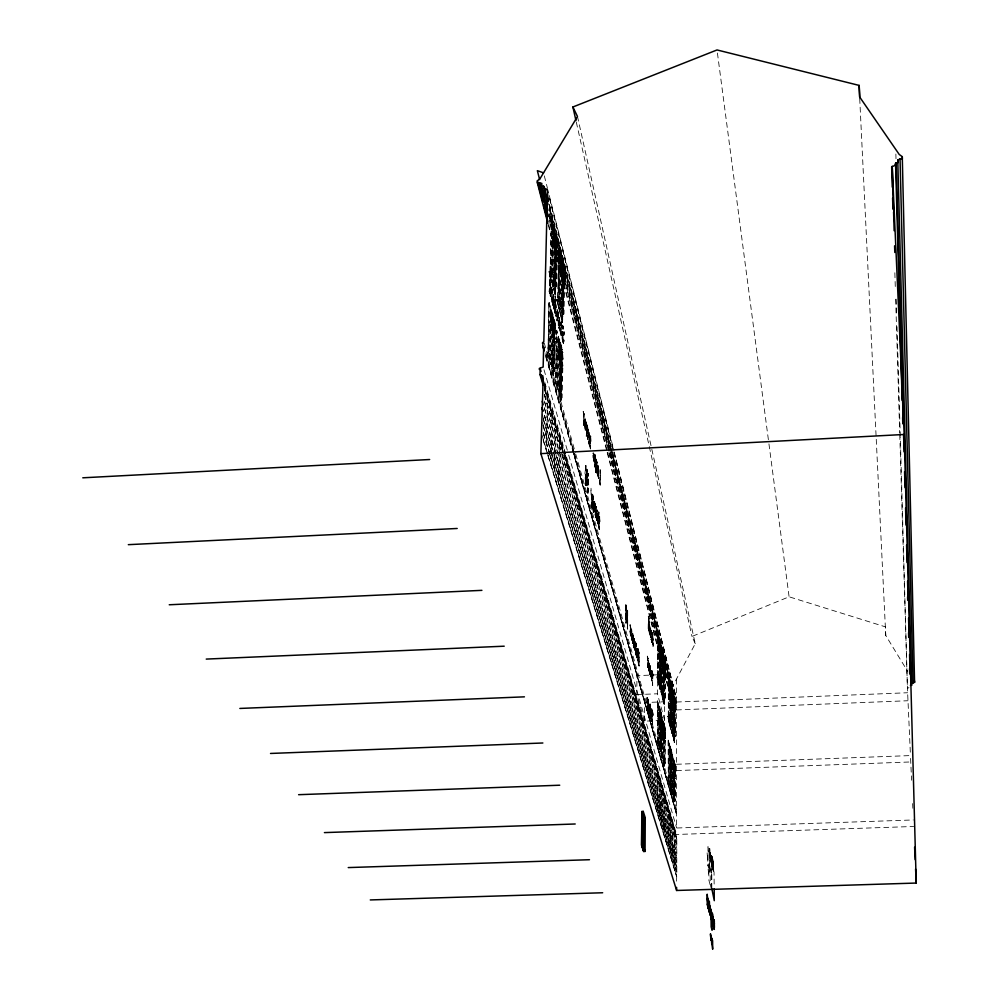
<?xml version="1.0" encoding="UTF-8"?>
<svg xmlns="http://www.w3.org/2000/svg" width="999" height="999" viewBox="0 0 999 999"><rect width="100%" height="100%" fill="white"/><g stroke="black" fill="none" stroke-linecap="round" stroke-linejoin="round"><path stroke-width="0.75" stroke-dasharray="5 3.75" d="M664.847 738.985L664.922 726.735L664.123 726.773M664.934 675.699L664.897 698.139L664.073 695.004M664.934 673.863L665.022 661.788L664.21 661.825M665.322 763.86L664.485 760.888L663.661 760.913L664.51 763.885L665.322 763.86L665.346 740.846L662.949 732.117L662.961 726.96M665.346 738.96L664.522 735.938L663.711 735.963L664.535 738.998L665.346 738.96L665.359 733.84L664.522 730.793L663.711 730.818M664.547 733.491L665.359 733.466L665.359 728.346L664.535 725.286L663.723 725.311L664.56 728.371L665.359 728.346M665.409 698.126L664.572 694.992L663.773 695.017L664.597 698.164L665.409 698.126L665.434 675.686L663.061 666.633L663.074 661.613L663.91 664.834M665.434 673.838L664.61 670.654L663.811 670.691L664.635 673.9L665.434 673.838L665.446 668.843L664.635 668.88M671.028 726.735L670.991 726.098L670.079 726.773L670.928 725.424L668.531 716.37L667.457 716.982L670.079 726.773L671.028 726.735L668.506 716.108M670.991 726.098L670.754 729.145L667.869 716.608L670.579 727.135M668.418 780.793L668.144 740.097L670.903 750.261M670.554 728.021L668.094 717.781M668.269 780.993L668.331 740.097M670.966 686.263L668.343 676.773L668.306 716.358L669.305 716.845L671.34 724.712L671.34 688.586L669.817 688.636M668.531 676.773L668.306 719.967L668.306 718.044L670.754 729.145M668.631 845.479L668.656 812.075M672.364 794.729L668.668 781.905L669.293 744.63L669.268 781.88L671.328 789.148L671.34 752.135L668.693 744.655M668.718 717.07L668.743 680.719L670.766 688.611M669.23 767.682L669.205 768.356M669.243 758.616L669.218 759.29M669.243 746.29L669.218 746.952M609.04 452.497L670.741 692.27L669.218 692.332L669.218 690.933L671.128 689.11L695.254 643.693L577.484 116.508M669.28 683.041L669.28 682.317M669.305 717.045L669.33 680.694M669.705 758.516L669.692 781.181L670.504 784.028M669.717 746.191L669.829 758.191L670.629 758.166M670.129 758.191L670.092 752.984M670.129 752.771L670.092 747.577M670.154 694.068L670.117 688.985M670.154 688.786L670.117 683.703M670.329 785.226L670.204 746.166L669.417 746.191L670.217 749.125L671.003 749.1L670.941 789.709M670.354 720.604L670.229 682.217L669.442 682.255M670.404 784.777L671.203 784.739L672.002 787.574L671.203 787.599L670.404 784.777L670.504 761.413M670.416 760.314L671.216 760.289L672.002 763.174L671.216 763.211L670.416 760.314L670.516 749.125M670.404 726.123L670.978 727.122M670.242 685.339L671.016 685.314L670.754 725.574L670.529 685.326M670.716 852.347L670.729 819.155M670.791 789.897L670.591 747.564L669.792 747.589M670.754 725.574L670.604 683.691L669.817 683.716M671.203 787.599L671.216 749.849L670.416 749.874L671.216 752.796L672.002 752.759L671.965 794.018L671.815 753.596L674.7 763.473L674.612 802.672L674.625 762.424L673.85 759.565L673.064 759.59L673.076 764.585L673.85 767.794L674.637 767.769L673.85 764.922L673.076 764.947L673.076 769.954L673.85 772.776L674.637 772.751L673.863 769.917L673.076 769.954M674.612 740.222L672.177 730.107L671.128 730.094L672.077 730.694M671.216 723.164L670.429 720.179L671.216 720.154L672.002 723.139L671.216 723.164L671.228 686.101L670.441 686.126M671.515 763.199L671.59 751.236L670.791 751.26M671.753 731.518L674.337 741.495L671.528 730.356L674.537 742.594L674.175 740.796M671.515 699.35L671.59 687.549M709.727 855.856L709.677 856.78L709.003 853.92M709.902 855.856L709.715 856.767M660.551 686.65L657.841 676.148L656.73 676.76L659.552 687.337L660.551 687.3L660.501 686.625L659.552 687.337L660.439 685.913L657.829 675.873M660.501 686.625L660.252 689.76L657.167 676.385L660.077 687.886M657.579 742.819L657.379 700.599L660.576 711.563L660.164 752.722L660.401 710.114L659.54 706.942L658.716 706.967L658.703 712.175L659.565 715.721L660.389 715.684L659.527 712.524L658.703 712.562L658.691 717.781L659.552 720.916L660.389 720.891L659.515 717.744L658.691 717.781M660.039 688.561L657.392 677.597M657.429 743.094L657.592 700.586M657.492 674.8L636.925 675.661L636.8 694.617L644.505 721.141L664.622 720.354L657.442 693.781L657.729 635.314L660.551 645.541L660.264 686.076L660.551 644.318L659.74 644.355M657.604 715.471L657.429 701.286L660.976 714.085M657.929 635.302L657.604 679.844M657.692 809.477L657.779 774.974M661.85 757.679L657.866 743.805L657.966 705.356L658.491 743.78L660.714 751.648L660.626 710.926L659.802 710.951L660.664 714.098L661.488 714.073L661.425 757.167L661.35 715.172L664.46 725.836L664.085 766.533L664.323 724.5L663.486 721.415L662.662 721.44L663.511 724.525L664.323 724.5M658.041 676.897L658.141 639.41L660.327 647.939M658.666 676.872L658.753 639.385L657.941 639.422M658.628 743.094L659.452 743.069L660.327 746.141L659.502 746.178L658.628 743.094L658.691 719.692L659.515 719.655M658.803 676.236L659.615 676.198L660.476 679.445L659.652 679.482L658.803 676.236L658.853 653.421L659.677 653.383M658.865 651.548L659.677 651.523L660.526 654.832L659.715 654.857L658.865 651.548L658.878 646.465L659.69 646.428M660.539 649.375L659.727 649.412L658.878 646.091L658.89 641.021L659.702 640.983L659.79 680.731M659.003 719.68L658.94 743.081L659.815 746.166M659.015 712.549L659.003 717.769L661.463 726.723L660.539 726.585M659.028 706.955L659.877 715.709M659.165 653.408L659.103 676.223L659.964 679.47M659.19 641.008L660.039 649.4M659.452 719.417L659.427 714.048M659.465 713.823L659.44 708.466M659.615 653.284L659.59 648.026M659.627 647.827L659.602 642.594M659.627 747.427L659.54 706.942M659.715 746.965L660.551 746.927L661.413 749.987L660.589 750.024L659.715 746.965L659.864 722.826M659.777 721.728L660.601 721.69L661.463 724.812L660.639 724.849L659.777 721.728L659.952 708.441L659.128 708.478L659.165 713.835L659.989 713.81M659.902 686.65L660.476 687.861M659.877 680.319L660.689 680.282L661.55 683.503L660.726 683.541L659.877 680.319L660.014 656.718M659.939 655.706L660.751 655.669L661.6 658.953L660.789 658.99L659.939 655.706L660.102 642.569L659.29 642.607L659.328 647.839L660.139 647.814M660.089 723.626L660.027 746.952L660.888 750.012L660.938 726.735L658.603 718.219M660.089 721.715L660.002 708.603L659.178 708.641M660.264 686.076L660.152 642.744L659.34 642.769M659.952 816.907L660.027 782.629M660.252 689.76L657.792 677.772M664.41 701.198L661.788 690.983L660.689 690.958L663.436 701.885L664.372 701.186L664.41 701.847M660.951 724.837L661.038 712.412L660.214 712.449M661.088 660.839L661.038 683.528L660.189 680.307M661.088 658.978L661.176 646.74L660.364 646.778M664.372 701.186L664.123 704.283L661.113 691.233L663.948 702.422M661.425 757.167L661.425 730.556M663.91 703.121L661.338 692.432M660.801 648.513L661.613 648.476L661.55 694.655L661.563 692.682L664.123 704.283M662.674 667.432L662.637 691.483L661.775 691.795L661.65 650.611L664.947 663.498M661.725 822.776L661.8 788.673M668.668 781.717L661.85 757.866L661.925 719.867L662.474 757.841L664.635 765.484L664.535 725.286M661.987 691.72L662.05 654.657L664.173 662.936M662.587 691.695L662.662 654.632L661.85 654.657M664.023 765.509L664.635 765.284L662.512 757.617L662.562 732.954M662.587 720.379L662.562 732.567L664.847 740.871L664.81 763.873L663.973 760.901L664.01 737.836M662.674 667.057L662.699 655.157M662.949 734.015L662.911 757.142L663.761 760.139M662.974 721.44L663.798 730.032M663.061 668.481L663.024 691.046L663.86 694.205M663.086 656.218L663.91 664.472M663.199 668.343L663.174 663.149L663.973 663.124M663.398 733.728L663.361 728.421M663.411 728.196L663.373 722.901M663.436 701.885L664.31 700.486M663.498 668.331L663.473 663.136M663.511 662.936L663.473 657.754M663.536 761.226L663.486 721.415M663.636 695.279L663.586 656.193L662.787 656.231M663.573 761.375L663.611 736.787M663.623 736.413L663.636 724.25M663.773 701.211L664.347 702.409M663.686 695.441L663.723 671.465M663.723 671.091L663.736 659.24M664.01 735.951L663.873 722.876M663.611 659.477L664.41 659.44L664.135 700.649L663.985 657.742L663.174 657.767L663.211 662.949L664.772 662.911M663.923 829.994L663.973 796.116M664.135 700.649L664.397 660.564L661.85 650.599M664.622 720.354L664.647 701.76L644.605 702.572L644.505 721.141M710.651 858.228L710.926 859.777M710.851 857.404L711.251 866.47M647.527 711.063L647.464 697.677L647.889 698.438L647.527 711.063L646.64 694.78M647.29 657.817L648.089 658.478L648.051 667.607L647.302 656.193M647.677 659.015L647.677 657.754L648.089 658.478M648.264 700.474L647.851 699.075L648.476 714.297L649.063 705.094L648.051 700.486M647.839 667.607L647.889 657.742M648.164 628.621L648.438 616.208L648.576 629.358M648.014 707.941L648.613 712.824L648.226 707.929M648.064 699.063L648.688 714.285M648.363 629.37L648.438 616.208M648.239 706.343L648.651 709.203L648.251 701.96M648.9 669.467L648.613 660.514L648.776 670.966L648.089 665.771M648.651 630.469L649.063 631.206L648.913 618.069L649.837 633.528L649.362 624.188L650.262 628.059L650.087 629.42L649.475 625.711L649.325 633.041M648.851 631.206L648.913 618.069M649.263 704.058L649.962 707.005L649.263 704.058L649.213 713.261L649.562 705.681M649.75 708.441C650.037 728.895 649.987 700.948 649.75 707.005M650.524 631.73L650.836 630.119L650.499 637.499L650.536 628.533L651.211 631.768L650.536 628.533M650.124 715.746L649.974 705.831M650.499 637.499L650.736 628.521M650.237 707.567L650.399 717.457L650.449 707.567M650.474 704.058L650.661 706.518L650.262 704.058M650.836 630.119L651.348 639.909L650.624 630.119M651.098 719.155L651.148 710.002L650.886 719.168L651.023 711.625L651.623 714.347L651.023 711.625M651.385 720.941L651.41 714.36M651.148 710.002L651.635 712.924L651.648 708.266L651.798 721.615L651.648 708.266M651.823 632.692L651.985 642.32L651.823 632.692L651.161 634.153M652.871 674.163L652.622 685.139L651.972 670.129L653.358 675.973M652.996 715.384L652.509 713.623L652.472 724.762L651.823 709.64L652.996 715.384L653.221 713.873L652.035 709.627M652.622 685.139L652.185 670.117M652.022 711.138L652.684 724.75M653.146 675.973L651.972 670.129M712.936 860.976L713.136 863.261L712.874 861.65M713.136 863.261L713.249 862.075L713.149 867.656M713.748 870.204L713.586 869.517M638.96 665.958L639.035 652.909L637.849 648.601L639.26 652.896L639.173 665.946C636.95 663.711 637.924 641.408 636.5 650.824M647.514 656.181L647.664 660.414M710.764 859.902L710.739 853.945M710.888 858.066L710.751 856.018M632.642 637.087L632.779 635.451L632.592 643.306L632.679 633.728L633.453 636.937L632.679 633.728M632.592 643.306L632.904 633.716M633.166 645.329C633.841 648.763 632.667 629.133 633.216 638.436M633.229 636.95L633.466 635.726L634.527 650.199L634.927 646.103L634.115 640.184L634.527 650.199M633.378 646.103L633.466 635.726M633.928 648.039L634.203 638.548L634.977 642.657M634.165 645.504L634.715 648.513L633.953 643.393L634.49 648.513M634.927 641.633L635.489 653.608L636.138 652.335M635.327 646.078L635.152 641.633M635.327 644.617C636.138 638.511 635.289 661.688 636.351 653.021M635.489 653.608L635.564 643.294M636.201 655.294L635.976 646.128L635.976 655.307M635.976 646.128L636.201 643.156L636.45 657.055L636.9 657.817L637.075 650.037L637.662 660.551L637.225 659.802M636.201 643.156L636.4 646.303M636.675 657.829L636.975 648.339M637.437 660.564L637.512 650.299M639.173 665.946L637.949 659.989M638.748 663.623C638.823 648.713 638.011 659.54 637.874 654.357M638.786 657.629L637.849 648.601M638.773 659.19L638.099 654.345M638.811 653.671L638.061 648.588M709.577 850.149L709.315 851.71L709.677 848.738M627.172 624C626.748 625.736 626.96 608.079 626.76 609.115M627.409 623.988L626.236 618.169M630.456 634.34L630.057 624.85M630.694 634.328L630.157 624.787L630.781 635.926L631.118 629.17L630.157 624.787M650.074 635.089L649.687 625.699L650.299 629.42M709.515 851.772L709.627 868.955L708.091 863.173L707.979 846.677L709.565 853.096L708.99 848.825M713.473 869.068L713.323 870.516L712.999 868.443M650.811 672.839L651.71 680.943L651.323 670.554L650.849 672.002M709.265 853.508L709.103 851.523M709.427 854.595L709.34 855.494M712.624 866.445L712.15 863.049L712.462 866.62L711.887 866.158L711.725 858.403M713.473 865.509L713.411 864.684M598.451 518.856L598.176 515.347L597.627 523.851L597.926 515.359L598.613 527.31L599.35 527.385L599.412 526.148M599.787 482.292L600.224 469.817L600.299 484.99L598.776 478.521M597.627 523.851L597.514 514.435L598.051 513.411L598.726 517.207L598.801 511.913L599.225 529.445L599.737 520.354L599.313 516.108L599.225 529.445M600.299 484.99L599.025 478.509M598.613 527.31L598.801 511.913M599.35 527.385L599.025 517.819M599.475 529.433L598.339 526.348M600.049 485.002L600.224 469.817M599.962 521.778L599.562 516.096M648.076 663.848L648.314 660.589M649.163 626.51L649.238 624.512M651.373 634.14C651.535 629.994 652.047 638.611 651.261 632.554M591.046 441.321C589.56 421.253 591.458 459.14 589.885 446.078M590.147 446.066L590.534 448.901L590.634 435.502M591.87 507.817L591.92 492.382L592.482 493.469L591.87 507.817L590.771 488.261M593.706 508.341L592.607 504.707L593.581 508.416L593.906 499.875L592.482 494.38L592.37 507.617L593.418 512.524L593.331 509.74L593.881 510.764M592.607 504.707L593.668 512.512M592.732 494.368L593.119 510.701M592.869 504.695L593.481 510.739L593.593 509.727M592.894 502.884L593.181 497.614L593.456 506.568L592.644 502.897L593.456 506.568M594.717 454.383L596.116 459.927L595.804 468.269L594.842 464.535L595.554 468.281L595.978 462.187L595.154 457.629L595.429 466.446L595.891 460.164L594.717 454.383L594.68 468.331L595.891 472.302L595.816 469.555M595.142 505.332L595.416 503.996L595.279 515.509L594.842 503.421L594.542 511.963L594.005 510.976L594.467 501.486L595.404 505.319L594.467 501.486M594.967 454.37L595.679 472.19M594.28 511.975L594.717 501.473M594.842 464.535L595.704 470.529L595.092 464.523M595.679 466.433L595.404 457.617M595.279 515.509L595.416 503.996M596.665 463.149L596.94 461.713L596.803 473.051L596.166 459.59M596.64 464.735L596.415 459.577M596.266 514.935L596.553 518.481L597.09 509.977L596.915 520.417L596.241 516.595L596.216 517.932L595.691 516.97L596.103 506.443L596.803 518.469L596.99 516.745M595.966 517.944L596.103 506.443M596.803 473.051L596.94 461.713M597.202 474.537L597.727 475.524L597.864 465.334L598.826 470.342L598.601 471.94L597.764 467.195L598.201 476.486M597.477 475.536L597.864 465.334M597.09 509.977L596.665 520.429M597.889 523.838L598.051 513.411M709.265 850.124L709.128 848.313L709.715 866.345L711.538 873.226L711.338 856.28L711.3 862.224L710.913 860.888M583.716 415.072L584.003 413.586L583.853 425.287L583.179 411.313M583.691 416.695L583.441 411.301M583.853 425.287L584.003 413.586M584.265 423.451L585.139 428.496L585.501 426.248L584.265 421.653L584.939 417.669L585.639 429.745A5.17 0.637 86.9 0 1 585.252 430.344L584.265 423.451L585.402 428.484L584.939 417.669M586.925 485.814L587.387 482.442L587.162 485.776L586.338 483.716A5.395 0.674 87 0 1 586.026 480.856L586.987 470.929L587.175 478.146L586.9 469.155L587.787 476.123M590.097 446.865L590.072 437.137M633.753 641.071L634.203 638.548M649.238 707.292L649.35 705.681M650.911 713.224L650.923 712.299M712.012 866.608L711.9 856.393L712.387 862.012M652.959 646.365L653.421 643.818L653.021 643.106L652.959 646.365L652.06 638.673M597.739 474.475C600.998 489.822 595.854 453.908 598.851 471.928M636.713 651.685L637 650.174L637.275 652.984M652.285 635.339L652.197 632.804M652.484 635.327C651.835 628.284 654.233 637.949 653.271 640.197C650.849 637.637 652.996 647.827 653.234 643.094M712.961 863.261L712.986 862.549M559.415 356.056L559.577 349.475M559.577 348.988L559.74 342.432M561.338 272.852L561.488 266.496L562.225 269.355M561.638 259.69L562.237 268.893M559.028 390.784L559.702 361.238L558.104 355.457L559.228 355.382L558.541 385.027L560.139 390.721L559.028 390.784L557.417 385.09L558.541 385.027M559.253 392.644L560.352 342.095L559.59 339.31L558.478 339.385L559.24 342.158L559.003 356.081L560.114 356.019L560.876 358.766L559.752 358.828L559.915 352.247L558.329 345.954L559.44 345.891L560.202 348.651L559.078 348.713M560.139 390.721L561.176 345.154L560.427 342.395L559.315 342.457L559.915 351.773L561.038 351.71L560.277 348.951L559.165 349.013M560.951 306.618L561.613 278.072L560.052 272.04L561.151 271.965L560.489 300.599L562.062 306.556L560.951 306.618L559.378 300.674L560.489 300.599M561.176 308.479L562.25 259.328L561.151 259.403L560.926 272.877L562.025 272.814L562.762 275.674L561.663 275.736L561.813 269.38L562.912 269.318M562.912 268.856L561.825 268.918L561.975 262.587L563.061 262.525L562.062 306.556M561.063 335.726L561.525 321.478L561.338 335.714L560.614 332.542M561.088 398.077L559.44 392.245L560.114 361.213M560.164 360.302L561.276 360.239L562.025 362.962L560.914 363.024L560.164 360.302L560.427 342.395M561.276 332.143L560.851 333.466L560.876 323.102M563.111 279.545L562.012 279.608L563.561 285.577L562.974 314.273L561.363 308.142L562.025 278.047M562.062 277.272L563.161 277.21L563.898 280.057L562.799 280.12L562.062 277.272L562.325 259.64L561.226 259.715M561.338 335.714L560.889 332.53M560.526 362.687L559.852 392.22L561.45 397.864L562.112 368.419L557.966 353.396L558.341 337.812M560.576 360.277L560.726 353.708M560.889 346.678L562.162 366.009M562.425 279.583L561.775 308.117L563.324 313.998L563.973 285.552M562.474 277.247L562.624 270.904L563.349 273.751M562.774 264.111L563.361 273.289M561.987 327.859L561.525 321.478M557.679 300.324L556.318 300.412L556.343 299.588L557.904 299.837L562.662 317.744L562.824 319.705L561.95 318.818L561.913 320.242L562.737 320.192M561.8 366.246L561.151 356.768L562.25 356.705L562.849 365.971L561.75 366.034M563.011 358.953L562.412 349.687L561.301 349.75L561.163 356.281L562.262 356.218L563.011 358.953L561.9 359.016M562.762 318.768L562.325 322.615L556.942 300.012L562.137 320.304M559.915 270.479L559.203 300.999L557.991 301.323L559.078 248.576L563.848 267.233L562.425 317.994L563.174 267.307L564.273 267.245M558.528 483.291L559.165 454.645M559.203 453.134L559.515 439.56M561.588 346.641L560.402 400.249L561.251 399.95L557.13 385.414L556.281 385.726L557.43 337.075L558.266 337.038L557.13 385.676L561.238 400.212L562.337 349.388L561.588 346.641L560.476 346.703L561.226 349.45L562.337 349.388M562.599 322.602L557.217 301.586L562.375 320.142L562.325 322.615M562.3 316.396L563.461 264.073L562.362 264.136M560.639 401.823L562.3 350.387L556.53 330.244L562.175 350.612L560.639 401.823L561.575 367.632M561.413 363.299L561.563 356.743M561.575 356.268L561.725 349.725M562.425 317.994L563.848 267.233M563.761 276.461L563.911 270.155L564.997 270.092L564.847 276.398L563.761 276.461L563.036 273.626M562.325 358.991L562.462 352.46L556.618 331.218L555.594 384.028L556.468 349.138M564.023 283.229L563.436 274.063M561.026 397.877L562.15 397.814L562.799 368.381L558.578 353.009L558.728 346.416M562.924 314.023L564.01 313.961L564.647 285.514L560.514 269.668L560.664 263.299L561.263 272.54M564.697 283.192L564.847 276.86L563.748 276.923L563.661 283.516L562.874 280.432L563.973 280.357L564.697 283.192L563.611 283.254M551.91 328.783L552.072 322.103M552.085 321.616L552.247 314.96M552.897 305.569L553.021 294.418L554.258 297.265L554.67 302.347L553.021 294.418M553.995 244.43L554.158 237.987L554.92 240.971M554.333 231.094L554.932 240.497M553.171 305.557L553.309 294.393M551.473 364.073L552.21 334.103L550.549 328.084L551.685 328.022L550.948 358.079L552.609 364.011L551.473 364.073L549.8 358.154L550.549 328.084M551.648 322.128L552.784 322.065L553.571 324.925L553.409 331.593L552.272 331.656L552.435 324.987L550.786 318.456L550.961 311.788L552.097 311.725L552.872 314.61L551.698 365.971M552.609 317.857L552.447 324.5L553.583 324.438L553.746 317.794L552.959 314.922L551.823 314.985L552.609 317.857L553.746 317.794M552.971 302.61L553.309 300.1L554.108 307.068L553.059 303.721L553.309 300.1M553.571 278.733L554.283 249.8L552.659 243.519L553.783 243.456L553.059 272.477L554.695 278.659L553.571 278.733L551.935 272.54L552.659 243.519M554.345 247.427L554.507 240.996L555.619 240.921L555.456 247.352L554.345 247.427L553.583 244.455L553.821 230.794L554.944 230.719L553.796 280.632M554.52 240.522L554.67 234.103L555.794 234.028L555.631 240.447L554.52 240.522L553.746 237.537L554.87 237.475M553.621 371.665L551.898 365.584L552.634 334.078M552.697 333.191L553.833 333.129L554.607 335.964L553.471 336.026L552.697 333.191L553.034 317.832M555.819 251.323L554.707 251.398L556.306 257.605L555.669 286.688L553.995 280.307L554.707 249.762M554.757 249.026L555.881 248.963L556.643 251.91L555.519 251.985L554.757 249.026L555.094 234.078M553.059 335.614L552.322 365.559L553.983 371.428L554.707 341.571L550.412 325.986L550.811 310.19M553.121 333.167L553.284 326.511M553.458 319.38L554.757 339.136M555.119 251.373L554.408 280.282L556.031 286.401L556.73 257.58M555.182 249.001L555.332 242.57L556.093 245.529M555.506 235.689L556.106 245.067M552.609 364.011L553.346 334.041L552.21 334.103M554.695 278.659L555.407 249.725L554.283 249.8M553.471 336.026L553.633 329.383L554.87 329.133L555.644 331.968L554.507 332.03M554.158 319.343L552.922 373.876L553.783 373.564L549.5 358.454L548.638 358.778L549.887 309.44L550.736 309.39L549.5 358.728L553.771 373.838L554.944 322.202L554.158 319.343L553.034 319.405L553.646 328.896L554.782 328.821L554.008 325.986L552.872 326.049L554.495 332.517L555.631 332.455L555.469 339.098L554.333 339.161M555.519 251.985L555.681 245.567L556.88 245.342M556.805 245.017L555.694 245.092L555.844 238.686L556.955 238.611L555.831 288.798L551.648 272.777L550.511 273.189L550.087 271.591L551.411 219.705L556.643 239.073L555.119 290.509L555.931 239.011L557.042 238.936M554.395 339.385L553.721 329.682L554.857 329.62L555.631 332.455M553.733 329.195L553.896 322.577L555.019 322.502L555.644 331.968M554.832 292.869L549.425 271.815L548.801 272.203L554.17 292.345L555.531 292.257L555.469 291.308L554.632 291.358L555.282 295.18L549.388 273.264L549.425 271.815L550.274 271.765L548.801 272.203L548.826 271.366L550.424 271.641L555.556 291.433M550.874 458.129L550.948 455.069M550.986 453.534L551.947 413.761M555.282 295.18L550.287 273.376L549.974 276.323M554.982 288.848L556.193 235.639L555.082 235.714M554.932 332.005L555.094 325.387L549.05 303.434L547.927 357.018L548.963 302.435L554.944 323.376L553.171 375.512L554.183 340.834M553.983 336.313L554.145 329.658M554.158 329.171L554.32 322.552M554.645 312.038L555.269 313.299L554.645 312.038L555.294 296.566L556.168 316.233A4.82 0.637 86.4 0 1 555.719 316.196L555.019 311.988M555.007 295.204L555.069 292.695L549.712 273.651M555.119 290.509L556.343 238.986M553.171 375.512L554.82 323.601L548.963 302.435M554.982 313.311L555.294 296.566M555.469 291.308L554.832 292.62M556.53 248.364L556.693 241.97L557.792 241.895L557.642 248.289L556.53 248.364L555.769 245.404M555.344 310.052L555.469 304.745L555.744 314.423M556.78 255.22L556.181 245.854M553.558 371.453L554.695 371.391L555.407 341.533L551.036 325.599L551.198 318.918M555.606 286.426L556.73 286.363L557.417 257.53L553.146 241.121L553.309 234.665L553.908 244.106M557.479 255.17L557.629 248.763L556.518 248.826L556.418 255.519L555.606 252.297L556.718 252.235L557.479 255.17L556.368 255.245M557.055 320.966L557.617 309.865L558.441 314.473L557.342 309.877L557.055 320.966L557.754 312.038L558.541 325.437L557.754 312.038M556.555 350.112L556.53 330.244M555.594 384.028L556.68 349.887M556.805 330.219L556.068 349.388M557.779 301.548L557.692 299.5M559.078 248.576L557.592 299.787M557.991 301.323L559.103 254.245L560.202 254.171L559.103 301.174M554.308 469.43L555.344 425.349M558.279 301.223L559.378 254.221L563.361 269.742M558.154 314.485L558.466 313.062L558.541 325.437M558.441 314.473L558.466 313.062M558.266 325.449L558.191 313.074M557.217 385.489L557.966 353.883M559.927 270.005L560.277 254.945M559.403 327.397L559.103 328.546L559.49 317.507L560.789 323.514L560.539 325.274L559.515 319.643L560.514 332.068L559.128 327.41L560.514 332.068M559.103 328.546L559.49 317.507M558.528 355.432L557.829 385.065L559.44 390.771M558.903 339.36L558.741 345.929L560.327 352.222M560.464 272.015L559.802 300.649L561.376 306.593M560.826 256.481L561.413 265.709L561.563 259.378M560.139 329.832L559.502 323.139M559.278 352.959L558.154 353.022L558.916 355.781L560.039 355.719L559.428 346.366L558.316 346.441M559.44 345.891L559.59 339.31M561.201 269.63L560.102 269.693L560.851 272.565L561.95 272.502L561.351 263.261L560.252 263.324M559.34 355.756L559.49 349.175M559.502 348.688L559.652 342.133M673.251 699.088C673.513 690.084 672.914 702.022 674.6 704.532L673.826 704.57L673.064 701.573L673.838 701.548M712.549 862L712.025 860.526L712.587 865.221M712.137 861.263L712.2 860.514M549.15 291.708L549.787 292.994L549.15 291.708L549.837 276.074M547.927 357.018L549.088 322.377M549.238 302.41L548.463 321.84M549.5 293.019L550.037 273.788M550.287 273.376L550.199 271.291M549.875 289.722L550.574 294.168L550.012 284.365M549.825 291.658L550.536 295.966A4.895 0.662 86.4 0 0 550.998 296.029L551.186 287.287L549.55 276.099M550.087 271.591L551.685 219.693M550.511 273.189L551.723 225.462L552.847 225.399L551.648 273.027M546.49 443.718L547.627 398.976M550.799 273.077L551.997 225.449L556.143 241.571M551.923 291.383L552.247 289.81L552.035 302.372L551.298 287.125L552.21 291.358L551.298 287.125M549.6 358.529L550.399 326.486M551.748 272.864L552.522 241.933M552.534 241.446L552.909 226.199M551.91 318.881L552.534 328.434L551.398 328.496L550.611 325.624L550.774 318.943L551.91 318.881L552.697 321.753L551.56 321.815M552.31 302.36L551.573 287.113M552.722 241.146L552.884 234.69L554.008 234.628L554.607 244.068L553.496 244.131L552.722 241.146L553.846 241.084M552.897 234.228L553.059 227.784L554.17 227.722L554.02 234.153L552.897 234.228L553.671 237.213L554.782 237.15M550.973 328.059L550.224 358.129L551.898 364.048M551.386 311.763L551.211 318.431L552.859 324.962M553.084 243.494L552.36 272.515L553.995 278.709M553.471 227.76L554.083 237.188L554.245 230.769M552.21 291.358L552.247 289.81M552.272 331.656L550.961 311.788M552.035 302.372L551.96 289.822M551.573 321.328L552.709 321.266L552.097 311.725M551.823 328.471L551.985 321.79M551.997 321.303L552.172 314.648M670.516 719.405L669.73 716.395L669.742 682.242C669.58 690.659 669.218 678.196 669.929 682.205M711.85 863.261L711.625 865.097L711.675 863.261M653.159 646.353L652.397 634.09M648.538 711.875L648.476 714.297M653.021 643.106L653.084 644.617M659.228 641.183C659.065 649.887 658.691 637.05 659.44 641.171M560.239 332.08L559.365 319.705L560.814 325.262M590.471 445.579L590.347 446.853M652.372 637.799L652.909 638.586L652.509 634.103M552.922 304.42C556.805 322.877 551.373 285.751 553.946 299.163M554.07 309.228L554.57 305.582L553.621 296.553L554.67 302.347M594.393 505.157L594.58 503.434L595.117 506.98M648.289 664.235L648.688 669.48M710.901 856.58L710.776 855.594M711.7 863.848L711.563 862.861L714.06 872.239L714.173 887.212M653.121 640.334L652.547 639.572L652.959 644.605M650.524 668.244L650.374 676.897L650.724 668.231M634.777 648.226L634.178 643.381M557.23 313.748L557.355 312.088M648.289 663.736L648.713 662.025L649.125 666.033M648.501 663.723L648.713 662.025M562.887 327.46L562.387 328.846L562.887 327.46L563.848 333.716L562.262 331.83L561.838 333.991A4.833 0.637 86.5 0 0 561.938 337.212C564.048 353.571 564.585 332.242 563.536 343.681M631.705 638.723C630.881 617.607 632.979 642.207 631.368 637.325M650.099 665.921C649.313 693.044 650.124 647.577 650.499 674.4M562.387 328.846L562.687 325.287L562.662 328.833M587.387 482.442L586.838 484.028L586.713 475.536M712.025 860.114L712.112 859.365L712.437 862.025M587.137 482.455L586.838 484.028M630.956 630.706L630.494 626.385M594.03 457.779C593.706 464.66 592.395 450.636 593.418 457.18C596.016 468.306 590.909 442.919 594.28 457.767M647.127 703.858L647.464 697.677M647.34 703.858L647.677 697.664M595.554 469.567L595.891 472.302M631.318 631.818L631.655 629.195L632.117 640.234M631.543 631.805L631.655 629.195M713.573 870.791L713.548 871.265M563.573 339.797C562.974 345.292 560.801 330.831 563.311 335.414C565.084 336.326 564.348 326.523 562.412 325.299M563.848 339.772L563.274 341.446M587.949 429.245L587.612 439.148L588.211 429.233M562.262 331.83L563.461 333.966L562.612 327.472M561.538 259.303L561.038 262.837L561.338 258.316L561.813 259.29M648.576 707.954L648.438 709.215M712.911 865.584L713.311 871.727M562.662 334.215L563.548 341.433M584.602 421.316L585.214 419.568L585.789 424.737L584.602 421.316L585.789 424.737M584.865 421.303L585.064 419.63M587.287 425.786C584.39 458.903 588.623 401.161 587.774 436.138M586.625 435.527L587.362 429.046L586.625 435.527L586.038 422.14L584.677 417.682M591.62 499.15L592.17 492.37M591.371 499.163L591.92 492.382M650.998 631.78C651.947 630.019 651.922 636.513 651.111 630.981M651.211 631.768L651.323 630.968M712.449 867.244L712.337 867.881L712.449 865.821M709.028 851.648L709.565 856.643L709.115 854.02M709.54 856.018L709.39 856.655M712.324 866.37L711.987 864.684M627.31 628.546L627.684 610.913L627.697 629.095M627.534 628.533L627.684 610.913M626.136 605.269L625.736 622.976L625.736 604.72M625.898 605.282L625.736 622.976M709.278 849.712L709.365 851.685M710.951 855.594L711.35 858.378L710.988 855.306M713.061 861.238L713.386 866.895M627.459 629.095L627.459 610.913M587.549 492.669L588.124 473.301L588.711 485.614L587.999 493.369M587.799 492.657L588.124 473.301M625.973 604.707L625.973 622.976M585.689 465.459L585.814 485.601L585.938 465.447L584.964 473.189L585.551 485.614M587.749 493.381L588.448 485.626L587.874 473.314M709.964 858.104L709.852 856.268M585.938 465.447L585.227 473.176L585.814 485.601M587.175 478.146L586.413 477.197L586.376 481.868A5.395 0.674 87 0 0 586.6 483.691L587.175 485.801M712.961 865.296L713.486 871.727M648.826 710.601L649 705.044M711.3 862.224L711.188 858.391M598.401 478.309L597.802 470.529M648.651 709.203L648.189 701.623M710.589 859.565L709.814 851.048L710.189 859.652M593.418 512.524L593.331 509.74M562.387 334.24C565.222 339.485 563.786 326.835 562.562 325.312M710.489 860.826L710.614 853.471M651.71 680.943L651.123 670.554M651.423 679.482L651.198 672.04M651.41 672.027L651.635 679.47M553.821 307.08L553.034 300.112M593.206 506.58L593.181 497.614M595.429 466.446L595.154 457.629M554.632 291.358L554.17 292.345L555.357 290.247L550.387 271.241M561.95 318.818L561.488 319.78L562.662 317.744M674 739.61L674.575 740.671L674.575 739.585L673.676 740.259L674.525 738.923M588.698 432.629C587.087 437.4 589.984 454.645 590.009 438.012C587.187 421.628 591.258 443.394 589.422 445.229M588.96 432.617L588.623 439.835L589.672 445.217M592.844 455.157L593.93 461.85L594.18 453.671M593.93 461.85L594.43 453.658M648.738 710.739L648.401 701.61M556.031 314.398L555.744 304.633M589.185 443.406L588.948 434.478L589.772 438.748L589.185 443.406L588.948 434.478M550.287 294.181L549.999 284.29M550.574 294.168L550.973 288.536L550.049 282.555M574.475 453.359L675.599 810.626L676.548 809.64L676.448 704.145L549.263 204.683M589.198 434.465L589.447 443.394M652.909 640.347L652.559 632.417M565.496 455.207L674.612 828.995L674.05 829.682L676.56 828.009L913.373 819.954M712.424 866.67L712.15 863.049M626.535 609.128L626.635 615.821M676.598 881.18L676.785 871.665L542.307 428.946M676.785 871.665L676.773 843.718L561.363 451.573M676.773 843.718L676.76 839.085L543.481 383.803M651.323 670.554L651.585 680.881M562.537 331.818L562.112 333.966A4.833 0.637 86.5 0 0 562.212 337.187L563.374 343.731M649.862 635.102L649.562 628.696M593.331 508.429L593.206 496.091M648.988 670.966L648.301 665.759M648.776 670.966L648.401 660.526M631.93 638.711L631.056 634.877L632.005 640.284L631.43 629.208M695.254 643.693L691.982 636.438L789.098 596.803L885.401 626.848L885.763 635.501L907.691 671.403M676.548 809.465L672.364 794.904L672.951 794.692L674.375 801.985M660.039 685.252L660.863 684.952M663.923 699.849L664.722 699.55M670.554 724.812L671.34 724.512M657.866 743.805L658.491 743.581L660.714 751.435L660.089 751.673M674.924 738.036L674.35 739.073L674.525 700.174L671.965 690.946L675.074 703.096M668.668 781.905L669.268 781.68L671.328 788.948L670.741 789.173M562.025 316.496L563.136 316.084M554.707 288.948L555.831 288.536M550.287 284.265L550.711 296.041A4.895 0.662 86.4 0 1 550.249 295.979L549.537 291.671M586.9 469.155L586.45 475.549M709.365 852.921L709.502 855.494M553.908 231.119L555.019 231.044M553.658 237.687L554.77 237.625M553.733 238.012L554.857 237.937M555.856 241.583L556.967 241.521M556.043 242.058L554.932 242.133L555.694 245.092M554.92 242.595L556.031 242.532M553.583 244.455L554.695 244.38L555.456 247.352M555.769 245.879L556.88 245.816M560.414 256.506L561.513 256.443L561.363 262.787L560.264 262.862L561.001 265.734L562.1 265.672M556.306 257.605L557.417 257.53M562.187 265.984L561.088 266.046L561.825 268.918M560.988 266.209L562.087 266.134M561.076 266.521L562.175 266.446M563.099 266.995L564.185 266.933L563.124 316.346L559.115 300.911M563.086 269.755L564.173 269.693M563.311 270.404L562.225 270.467L562.949 273.314L564.048 273.251M562.212 270.929L563.299 270.866M551.935 272.54L553.059 272.477M549.388 273.264L550.237 273.214M562.949 273.776L564.123 273.564M563.024 274.088L564.11 274.026M561.613 278.072L562.712 278.009M553.995 280.307L555.119 280.244L556.73 286.363M563.561 285.577L564.647 285.514M555.644 297.839L555.019 296.578M556.905 301.448L557.742 301.398M555.519 302.959L556.618 307.567L556.443 316.208A4.82 0.637 86.4 0 1 555.993 316.183L555.294 311.963M561.363 308.142L562.462 308.067L564.01 313.961M551.748 314.673L552.872 314.61M550.786 318.456L551.923 318.381M556.705 319.692L557.33 320.941M548.876 321.603L548.963 322.602M551.66 321.641L552.797 321.578L553.583 324.438M553.808 322.265L554.944 322.202M561.85 322.727L561.251 321.503M552.435 324.987L553.571 324.925M554.957 324.875L554.108 324.925L549.887 309.44M550.611 325.624L551.748 325.562M555.794 325.349L554.67 325.412L553.896 322.577M559.452 325.612L560.277 329.957M552.859 326.536L553.995 326.473L554.77 329.308M558.766 327.297L559.378 328.534M551.485 328.808L552.622 328.733L553.409 331.593M553.771 335.577L552.634 335.639L554.283 341.596M553.558 336.338L554.695 336.263L555.469 339.098M555.407 341.533L553.896 340.846M559.24 342.158L560.352 342.095M554.195 342.595L553.995 341.845L554.32 342.757M560.064 345.217L561.176 345.154M559.078 349.2L560.189 349.138L559.428 346.366M559.153 349.5L560.264 349.438L561.026 352.185L559.915 352.247M562.325 351.935L561.5 351.985L557.43 337.075M563.161 352.422L562.05 352.485L561.301 349.75M560.314 353.733L561.426 353.671L562.175 356.406L561.063 356.468M561.076 355.994L562.187 355.931L561.438 353.184L560.327 353.259L561.888 359.49L562.999 359.428M549.8 358.154L550.948 358.079M559.702 361.238L560.814 361.176M561.226 362.649L560.114 362.712L561.688 368.444M561.001 363.324L562.112 363.261L562.849 365.971M551.898 365.584L553.046 365.522L554.695 371.391M562.799 368.381L561.301 367.644M561.588 369.343L561.388 368.619L561.725 369.568M559.44 392.245L560.551 392.182L562.15 397.814M584.303 414.672L583.741 413.598M585.214 419.568L585.526 424.75M584.527 423.439L585.514 430.332A5.17 0.637 86.9 0 0 585.889 429.732L585.938 422.065L586.775 432.442M586.038 422.14L586.613 423.301M583.553 424.213L584.115 425.274M587.025 425.799L587.549 426.773M586.351 434.503L586.888 435.514M590.921 436.551L590.384 435.514M587.112 429.071L587.862 439.123M593.156 453.034L594.043 456.306L594.18 453.496M597.215 462.724L596.69 461.725M600.499 470.854L599.974 469.83M596.528 472.04L597.052 473.039M593.006 495.367L592.482 494.38M595.691 504.982L595.167 504.008M596.378 507.43L595.854 506.456M594.005 510.976L594.542 511.963M597.365 510.976L596.84 509.989M599.063 512.887L598.551 511.925M595.004 514.535L595.541 515.496M595.691 516.97L596.216 517.932M599.825 517.07L599.313 516.108M648.626 616.957L648.226 616.208M649.113 618.818L648.713 618.069M626.011 618.181L627.097 621.253L626.685 616.208M649.138 632.305L649.537 633.041M633.678 636.5L633.241 635.726M650.299 636.75L650.711 637.487M632.005 640.284L631.056 634.877M658.865 639.735L659.04 638.711L658.728 643.281M632.367 642.507L632.817 643.294M635.139 643.331L634.79 644.118L634.065 638.648M635.776 644.068L635.339 643.294M636.413 643.93L635.976 643.169M659.964 645.204L660.776 645.167L660.863 685.152L658.703 676.66L656.73 676.111M633.703 647.265L634.153 648.026M658.878 646.091L659.69 646.066M660.401 646.94L661.213 646.915L661.201 651.96L660.389 651.997M659.278 647.677L660.089 647.639M660.938 647.901L659.278 648.051L659.315 653.296L660.127 653.259M659.328 648.214L660.139 648.176M659.727 649.787L660.539 649.75M637.724 651.061L637.287 650.312M660.764 650.224L659.952 650.262L660.789 653.558L661.6 653.521M659.952 650.636L660.764 650.599M635.277 652.846L635.714 653.596M660.351 651.823L661.163 651.798M660.351 652.197L661.163 652.16M660.389 652.372L661.201 652.335L661.188 657.392L660.376 657.429M659.265 653.121L660.077 653.096M660.789 653.933L661.6 653.895M636.45 657.055L636.9 657.817M660.526 656.693L659.715 656.73L658.853 653.421M660.339 657.267L661.151 657.23M660.739 657.529L659.927 657.567L660.776 660.851L661.588 660.814L659.165 651.535L659.178 646.453L660.027 649.775M663.224 657.941L664.023 657.904M663.823 660.302L664.622 660.264L664.722 699.75L662.637 691.483M663.573 661.213L662.774 661.251L663.611 664.485L664.41 664.447M662.774 661.625L663.573 661.588M664.26 661.987L665.059 661.962L665.047 666.957L664.21 666.82M663.174 662.787L663.973 662.749M649.225 663.473L649.7 674.462M663.211 663.324L664.01 663.286M664.647 663.511L665.446 663.486L665.446 668.468L664.647 668.506L663.823 665.309L664.622 665.272M663.598 664.847L664.41 664.81M663.811 665.671L664.622 665.634M649.887 665.933L650.287 666.583M647.639 666.882L648.051 667.607M664.21 667.195L665.009 667.157M664.248 667.357L665.047 667.32L665.047 672.327L664.248 672.364M650.187 668.643L650.374 676.897M663.161 668.181L663.96 668.144M664.01 668.306L662.762 668.493L663.598 671.703L664.397 671.678M664.198 672.202L664.997 672.165M664.61 672.489L663.811 672.527L664.635 675.711L665.434 675.686M649.512 673.776L649.912 674.462M650.174 676.211L650.574 676.885M657.155 677.522L657.379 677.784M668.543 680.731L669.58 680.856L669.567 679.882L669.467 685.089M652.422 684.402L652.822 685.127M669.867 683.878L670.654 683.853M669.255 684.303L669.392 680.868M670.229 687.15L669.442 687.175L670.242 690.247L671.016 690.222M669.442 687.537L670.229 687.512M670.816 687.587L671.64 687.712M660.039 688.948L660.451 689.747M669.817 688.998L670.604 688.973M669.867 689.16L670.641 689.123M670.242 690.609L671.016 690.584M671.216 691.008L670.441 691.033L671.228 694.093L672.002 694.055M670.441 691.395L671.216 691.37M661.113 692.357L661.738 692.407M670.816 692.482L671.59 692.457M670.853 692.644L671.628 692.607M670.741 692.969L672.265 692.906L672.364 730.793M670.853 693.006L671.628 692.969M636.8 694.617L657.442 693.781M669.817 693.93L670.604 693.893M670.641 694.055L669.442 694.28L670.229 697.339L671.016 697.314M672.002 694.417L671.228 694.455L549.263 221.191M672.165 694.842L673.788 695.304A2.298 2.098 -14 0 0 676.073 697.314L614.323 452.41M674.6 704.183L673.826 704.208L673.064 701.223L673.051 696.353L673.838 696.315L674.6 699.325L674.612 733.029L673.838 733.054L673.064 730.132L673.064 708.254L673.838 708.216M670.816 697.764L671.59 697.727M670.853 697.914L671.628 697.889M673.426 697.777L674.2 697.739L674.35 739.073M910.314 752.185L907.429 688.311L900.311 437.287M671.216 698.089L670.441 698.126L671.228 701.161L672.002 701.123L669.742 692.457M673.463 697.926L674.238 697.901M673.176 694.929C672.464 690.122 673.151 704.969 672.989 694.929M648.264 699.762L647.851 699.075M674.6 699.325L673.826 699.35L673.051 696.353M675.561 703.071L674.8 700.087L674.025 700.124L674.787 703.109L675.561 703.071L675.561 707.916L674.787 707.941L674.025 704.982L674.8 704.944L675.561 708.279L675.561 713.124L674.787 713.161L674.025 710.202L674.8 710.164L675.561 713.124M673.064 701.223L673.838 701.186M674.387 701.535L675.162 701.51L675.087 713.149M674.425 701.685L675.199 701.66M676.448 702.035L907.629 692.744M673.426 702.647L674.899 702.497M673.463 702.796L674.238 702.759M663.91 703.496L664.323 704.283M673.426 702.996L674.238 703.121M676.435 679.12L676.448 704.145M674.8 705.306L674.025 705.331L674.787 708.303L675.561 708.279M650.162 706.53L649.75 705.843M673.064 706.455L673.838 706.43L674.6 709.402L673.826 709.44L673.064 706.455L673.064 701.573M674.387 706.393L675.162 706.355M674.425 706.543L675.199 706.505M674.387 706.743L675.199 706.867M673.426 707.866L674.2 707.841M651.835 708.953L651.435 708.266M674.238 707.991L673.463 708.029L673.351 696.34M660.401 710.114L659.59 710.139L658.716 706.967M676.46 709.952L907.991 700.736M660.314 711.837L657.379 700.599M674.6 711.201L673.826 711.226L673.064 708.254M648.751 712.599L649.425 713.249M658.703 712.175L659.527 712.15L660.401 715.309L659.577 715.334M674.387 711.6L675.162 711.575M674.425 711.75L675.199 711.725M660.252 712.612L661.076 712.574L661.063 717.757L660.239 717.794M674.8 711.95L674.025 711.987L674.787 714.934L675.561 714.909L675.574 736.675L674.8 736.713L674.038 733.803L674.812 733.778L675.574 736.675M660.801 713.448L657.966 705.356M659.115 713.673L659.939 713.648M659.989 714.185L659.115 714.06L659.153 719.43L659.977 719.405M661.613 715.833L664.859 728.358M650.199 716.77L650.611 717.457M659.79 716.52L660.614 716.495L661.475 719.63L660.651 719.655L659.79 716.146L660.614 716.108L661.475 719.243L660.651 719.28M660.202 717.632L661.026 717.594M660.202 718.006L661.063 718.144L661.051 723.338L660.227 723.363M659.103 719.268L659.927 719.243M660.376 722.801L659.552 722.826L658.691 719.692M660.189 723.201L661.013 723.176M663.923 723.039L663.061 722.914L663.099 728.209L663.91 728.171M660.601 723.601L659.777 723.638L660.639 726.748M664.198 726.111L661.35 715.172M662.662 726.972L663.473 726.935L664.31 730.007L663.498 730.044L662.662 726.598L663.473 726.56L664.31 729.632L663.498 729.657M664.16 726.922L664.972 726.897L664.959 732.017L664.11 731.892M664.685 727.722L661.925 719.867M663.061 728.046L663.873 728.021M663.873 728.396L663.061 728.433L663.086 733.741L663.91 733.703M663.099 728.583L663.91 728.558M670.554 728.383L670.953 729.133M673.064 730.132L673.838 730.107L674.612 733.029M664.11 732.267L664.922 732.242M664.148 732.429L664.959 732.392L664.959 737.524L664.148 737.562M663.049 733.578L663.86 733.553M663.461 733.99L662.649 734.028L663.486 737.075L664.298 737.037M665.359 733.84L664.547 733.865L663.711 730.444L664.522 730.419L665.359 733.466M664.098 737.399L664.909 737.374M664.51 737.824L663.698 737.849L664.535 740.883L665.346 740.846M668.393 740.746L671.515 752.784M669.842 747.739L670.629 747.714M670.853 750.524L668.144 740.097M669.417 751.61L670.204 751.585L671.003 754.507L670.217 754.532L669.417 751.236L670.204 751.211L671.003 754.133L670.217 754.158M670.841 751.41L671.628 751.385M669.792 752.634L670.591 752.597M669.829 752.784L670.629 752.746M669.792 752.996L670.591 752.971M669.829 753.146L670.629 753.121M672.065 754.233L675.112 766.008M670.416 755.281L671.216 755.244L672.002 758.154L671.216 758.179L670.416 754.907L671.216 754.882L672.002 757.779L671.216 757.804M670.791 756.293L671.59 756.255M670.841 756.43L671.628 756.405M670.791 756.655L671.628 756.78M669.792 758.054L670.591 758.016M672.364 794.904L672.364 758.079L672.951 794.892L674.962 801.96L674.824 763.149L674.05 763.174L674.824 766.008L675.599 765.983L675.599 770.941L674.824 770.978M670.204 758.491L669.405 758.528L670.217 761.425L671.003 761.4M673.438 760.951L674.263 761.063M670.791 761.688L671.628 761.812M671.216 762.137L670.416 762.175L671.216 765.047L672.002 765.022L669.705 756.655M674.625 762.424L673.85 762.449L673.064 759.59M674.45 763.748L671.815 753.596M676.51 764.272L910.464 755.581M673.076 764.585L673.85 764.56L674.637 767.394L673.85 767.432M674.412 764.522L675.199 764.497L675.112 776.298M674.45 764.672L675.237 764.647M674.937 765.359L672.364 758.079M673.438 765.933L674.225 765.908M673.476 766.083L674.263 766.046M673.438 766.295L674.225 766.27M673.476 766.445L674.263 766.42M674.05 768.518L674.837 768.493L675.599 771.315L675.611 776.285L674.824 776.31L674.05 773.501L674.837 773.476L675.611 776.285M674.412 769.492L675.199 769.467L674.45 769.642M674.412 769.854L675.199 769.829M674.45 770.004L675.237 769.979M676.51 770.579L910.751 761.95M673.438 771.29L674.225 771.265M675.599 771.315L674.824 771.34L674.05 768.156L674.824 768.119L675.599 770.941M674.263 771.415L673.476 771.44L673.363 759.59M673.076 794.205L673.863 794.18L674.65 796.952L673.863 796.977L673.076 794.205L673.076 771.79L673.863 771.752M674.637 774.587L673.85 774.612L673.076 771.79M674.412 774.837L675.199 774.812M674.462 774.987L675.237 774.949M674.837 775.299L674.05 775.336L674.824 778.134L675.611 778.109L675.624 800.411L674.837 800.436L674.063 797.689L674.849 797.652L675.624 800.411M674.225 760.926L674.562 802.497M545.816 356.98L676.548 813.311L676.56 828.009M563.698 455.294L674.612 833.428L675.786 834.49L913.66 826.485M709.29 848.313L709.352 849.212M710.301 852.259L710.426 859.577L710.351 858.703M711.8 888.523L711.788 856.243M710.926 856.33L711.413 857.192M712.075 857.804L712.262 857.791M712.811 859.265L712.724 869.367L712.312 857.329M711.987 860.713L712.574 863.086M712.137 862.087L712.612 865.821M713.398 865.184L713.086 862.075M712.499 867.881L712 865.871L712.337 867.881M711.887 866.158L712.162 865.858M713.149 867.02L713.486 870.516M671.128 730.094L672.177 730.107M598.638 478.296L597.489 474.488L597.727 475.524M667.457 716.345L668.431 716.308M660.689 690.958L661.688 690.908M649.962 633.516L649.55 630.681M559.215 317.532L560.539 325.274M556.343 299.588L557.904 299.837M548.826 271.366L550.424 271.641M594.18 461.838L593.094 455.144M673.239 685.114L669.005 683.341L609.765 452.634M554.345 309.215L553.209 304.408M598.451 476.461L597.764 472.814M544.38 387.25L676.76 839.085M554.108 307.068L553.246 302.597M649.362 624.188L650.087 629.42M630.781 635.926L630.007 630.294M630.556 635.938L629.782 630.307M597.614 465.347L598.601 471.94M647.752 711.051L646.865 694.767M711.138 863.311L710.764 859.777M648.189 700.287L648.738 704.058M592.132 507.804L591.021 488.249M630.269 626.398L630.731 630.719M648.501 662.025L648.913 666.033M650.936 710.014L651.423 712.924M634.74 650.187L634.153 647.052M636.75 648.351L637.287 651.51M713.036 860.801L713.498 863.985M587.1 484.016L586.675 477.185L586.913 478.159M596.915 520.417L596.241 516.595M597.802 513.424L598.476 517.22M586.638 469.168L587.524 476.136M634.34 640.172L634.727 641.808M634.115 640.184L634.79 644.118M599.3 527.447L599.113 526.723M649.762 633.528L649.475 632.205M542.132 435.464L546.678 450.362M547.14 451.848L676.798 876.348M543.206 439.685L546.403 450.112M548.214 456.068L676.598 876.173M543.194 440.209L547.29 453.608M547.752 455.094L676.598 876.548M543.081 425.187L551.66 453.534M552.11 455.032L676.585 866.807M543.069 425.711L676.585 867.182M543.369 433.179L676.598 871.478M543.356 433.691L549.25 453.071M549.7 454.557L676.598 871.852M542.195 414.473L552.959 450.299M553.409 451.798L676.785 862.312M543.256 418.706L553.571 453.047M554.02 454.545L676.585 862.137M543.231 419.23L553.558 453.558M554.008 455.044L676.585 862.512M542.469 422.452L551.036 450.786M551.485 452.285L676.785 866.982M544.592 415.472L676.773 857.654M544.305 415.234L676.585 857.467M544.293 415.746L555.469 453.084M555.919 454.582L676.585 857.841M544.305 407.542L676.773 852.996M544.467 408.791L676.573 853.196M544.467 401.111L559.065 450.474M559.515 451.973L676.773 848.351M544.63 402.36L559.665 453.721M560.127 454.72L676.573 848.538M544.405 389.535L563.261 453.796M544.63 394.692L560.926 450.074M544.343 394.455L676.573 843.531M544.33 394.967L561.525 453.334M561.962 454.832L676.573 843.905M544.655 381.943L676.56 834.465L676.573 838.898M544.555 383.429L565.059 453.708M544.38 384.215L675.786 833.94M544.355 384.977L564.447 453.671M564.885 455.169L675.786 834.49M544.492 388.574L676.573 839.272M544.018 369.78L568.269 453.608M568.706 455.107L676.56 827.821M545.904 352.934L574.05 451.86M545.816 354.295L573.588 451.798M574.013 453.296L676.548 813.311M545.816 355.444L676.248 813.036M545.804 355.831L573.176 451.823M573.613 453.321L676.248 813.311M670.704 784.764L671.503 787.587L671.503 765.047L669.33 757.105M674.15 796.965L673.376 794.193L673.363 771.777M674.35 797.677L675.137 800.424L675.124 778.134L672.989 770.391M651.598 720.928L651.798 721.615M544.243 343.019L575.312 452.547M575.736 454.046L657.866 743.618M648.763 711.862L648.963 712.599M650.449 706.53L650.249 705.831L650.661 706.518M652.722 713.623L653.209 715.371M634.79 643.319L635.014 644.105M669.243 755.319L669.218 755.981M673.363 769.942L675.611 778.109M559.003 356.081L559.752 358.828M660.102 716.133L660.963 719.642M664.023 730.431L664.847 733.853M669.717 751.236L670.516 754.52M670.716 754.894L671.515 758.166M673.363 764.572L674.138 767.781M674.337 768.144L675.112 771.328M660.626 710.926L661.488 714.073M670.204 746.166L671.003 749.1M671.216 749.849L672.002 752.759M674.824 763.149L675.599 765.983M549.438 291.696L549.787 292.994M554.92 312.025L555.269 313.299M587.325 438.111L587.612 439.148M711.538 889.36L710.264 884.627L710.152 868.968L711.425 873.775L711.525 887.799M710.064 884.515L708.878 880.107L708.803 868.056L709.977 872.514M593.418 453.022L594.293 456.293M674.35 740.709L671.965 731.768L671.965 733.666L672.152 690.933M674.537 742.594L674.15 741.857L674.35 742.607M708.653 874.088L707.717 864.772L708.616 868.143M674.775 735.913L674.775 736.625M557.867 299.45L562.712 317.657M661.763 690.721L664.335 700.386M672.165 729.857L674.537 738.81M661.563 690.983L661.775 691.795M651.348 639.909L650.948 639.198L651.136 639.909M651.985 642.32L651.573 641.608L651.773 642.332M670.729 720.167L671.515 723.151L671.515 701.148L669.355 692.881M674.125 733.041L673.351 730.119L673.351 708.241M674.325 733.79L675.099 736.7L675.087 714.934L672.976 706.867M669.268 703.209L669.243 703.858M669.268 694.355L669.255 695.004M711.338 856.28L711.101 857.105M709.615 852.359L711.425 859.327M549.288 220.267L608.653 450.986M673.351 706.443L675.561 714.909M712.187 856.83L711.5 855.793M548.701 224.6L607.205 450.974M607.592 452.485L669.268 691.133M560.926 272.877L561.663 275.736M548.264 224.937L606.793 451.098M607.18 452.597L669.218 692.332M551.411 219.705L557.105 241.945L556.955 248.339L556.193 245.379M558.803 248.601L564.31 270.13L564.173 276.436L563.448 273.601M657.729 635.314L661.113 648.501M668.343 676.773L671.515 689.185M549.55 213.599L610.327 450.986M610.714 452.497L672.265 692.906M672.976 695.329L674.862 702.697M549.55 214.573L671.228 689.198L672.002 689.16L671.965 730.107L672.939 730.569L674.924 738.236L674.8 700.087M672.352 694.842L674.325 702.522M549.475 216.383L673.051 698.313M549.35 217.395L609.378 451.123M672.864 698.326L673.064 699.088M660.252 650.249L661.101 653.546M664.123 665.297L664.947 668.493M669.742 687.162L670.529 690.234M670.729 691.021L671.515 694.08M673.351 701.211L674.113 704.195M674.313 704.969L675.074 707.941M660.252 650.624L661.101 653.92M664.123 665.659L664.934 668.868M669.742 687.524L670.529 690.596M670.729 691.383L671.515 694.442M673.351 701.56L674.113 704.557M674.313 705.319L675.074 708.291M549.537 204.658L612.225 450.949M612.612 452.46L676.448 703.271M549.612 207.367L676.261 704.158M549.363 207.642L611.376 450.711M611.763 452.222L673.788 695.304M549.45 208.354L673.863 695.841M549.587 210.227L673.526 695.416M544.318 175.874L547.377 187.962M549.288 195.517L614.048 451.161M549.562 198.189L613.586 450.774M613.973 452.285L676.073 697.314M549.562 198.651L613.573 451.186M613.96 452.697L676.073 697.664M576.323 122.203L691.982 636.438M717.432 53.034L768.731 442.332M768.943 443.868L789.098 596.803M627.097 621.278L626.573 607.492L626.873 621.253M709.602 849.974L709.652 850.848M593.93 453.509L594.043 456.306M859.714 98.501L885.763 635.501M907.816 688.299L907.804 687.949A2.335 2.123 -1 0 0 908.965 687.612M910.589 758.416L911.575 780.231M912.636 803.596L912.849 808.278M894.854 272.752L895.329 288.324M895.666 299.213L899.712 433.067M899.762 434.615L907.429 688.311M896.19 299.176L896.615 313.187M897.015 326.76L900.286 436.151M631.293 634.865L631.331 636.413M895.866 154.046L895.991 158.716M650.074 666.595L650.386 676.198M649.437 663.461L649.725 673.763M587.287 426.785L587.587 438.099M586.301 422.127L586.6 434.478M627.447 614.048L626.348 607.504L627.222 614.06M586.363 423.314L586.525 432.455M554.358 300.587L554.383 302.36M710.726 858.066L710.901 858.94M712.699 858.803L712.724 869.367M711.675 855.781L711.8 858.079M709.852 848.725L709.977 851.036M648.813 704.844L648.813 706.505M710.014 856.255L710.027 857.229M711.85 860.676L711.85 861.413M675.961 810.114L675.961 813.049M674.612 828.995L674.612 833.428M674.387 831.63L674.4 864.435M673.9 698.95L673.95 710.614M673.913 710.813L673.963 734.228M673.925 762.012L673.975 773.95M673.925 774.163L673.975 798.139M673.838 696.315L673.838 733.054M673.85 759.565L673.863 796.977M672.939 694.817L672.939 730.769M672.364 824.749L672.364 857.766M662.924 655.494L662.824 659.24L662.924 655.494M554.045 229.845L553.733 234.39L554.045 229.845M553.821 226.736L553.321 232.779L553.821 226.736M561.126 255.332L560.639 261.276L561.126 255.332M635.988 644.817L636.188 645.529L635.988 644.817M662.924 653.895L662.612 658.416L662.924 653.895M663.573 666.62L662.762 666.645L663.598 669.867L664.397 669.829L663.573 666.62M663.536 691.021L662.724 691.058L663.561 694.218L664.36 694.18L663.536 691.021M670.229 692.444L669.442 692.469L670.229 695.529L671.016 695.504L670.229 692.444M671.216 696.291L670.441 696.315L671.216 699.362L672.002 699.325L671.216 696.291M670.217 716.37L669.43 716.408L670.229 719.417L671.016 719.38L670.217 716.37M663.461 732.092L662.649 732.13L663.486 735.189L664.298 735.152L663.461 732.092M670.204 756.63L669.405 756.668L670.217 759.577L671.003 759.54L670.204 756.63M663.423 757.13L662.599 757.155L663.448 760.152L664.26 760.127L663.423 757.13M670.204 781.168L669.392 781.193L670.204 784.04L671.003 784.015L670.204 781.168M707.804 861.25L707.117 852.684L707.804 861.25"/><path stroke-width="1.5" d="M707.916 903.945L707.454 899L707.841 905.069L707.729 901.398M709.877 910.976L709.515 906.193L709.377 912.224L709.178 901.323M712.387 920.941L712.612 923.201L712.162 919.679M641.608 845.379L641.795 811.438L643.231 811.388L645.254 817.694L645.079 851.448L643.656 851.485L641.608 845.379L643.044 845.329L645.079 851.448M641.77 823.139L641.658 845.154L643.618 851.036L643.631 848.114M641.783 822.801L641.845 811.9M642.07 823.476L641.957 844.992L642.856 847.689M642.082 822.627L642.107 817.557M642.107 817.307L642.132 812.237M642.657 848.163L642.707 844.942M642.856 816.195L642.869 813.673L643.793 817.944M642.969 826.235L642.956 847.989L643.856 850.673L643.968 829.282L642.807 825.711L643.706 828.446M643.031 815.022L643.081 825.698L644.23 829.27L644.118 850.661L642.694 848.001L644.118 850.661M643.231 811.388L643.119 847.676L641.683 844.992L641.808 823.488M643.231 847.989L642.869 815.346L644.293 818.094L643.731 823.151M643.543 827.11L643.568 822.065M643.568 821.815L643.593 816.77M643.656 851.485L643.668 848.426M643.294 816.683L643.269 827.122M643.968 828.433L643.106 820.641M644.23 828.421L644.268 823.376L642.844 818.73M708.041 904.757L707.841 901.448M709.939 908.928L710.501 914.659L710.077 912.549M710.239 909.39L710.326 908.665L710.564 915.821L710.326 915.034M714.273 928.083L713.298 922.964L714.085 928.183L714.285 927.159M713.461 921.79L713.511 919.692L714.098 925.761M713.586 922.364L713.96 923.725L713.436 921.528M710.614 911.65L709.989 907.916M714.347 929.407L714.235 928.508M548.076 201.336L547.265 189.111A3.422 2.785 -14.9 0 1 543.968 186.501L541.733 186.176L541.808 183.354L537.337 182.717L537.387 180.831L540.259 178.297L577.484 116.508L572.902 106.993L717.032 49.95L859.177 85.415L859.777 97.865M859.177 85.415L859.639 96.953L899.237 154.47L902.272 156.656L902.359 158.554L897.751 159.815L897.889 162.675L895.579 163.312A3.509 2.86 -6 0 1 892.219 166.408L904.17 434.478L916.22 883.054L676.61 890.471L540.871 453.646L543.031 382.317L542.907 375.949L540.022 374.588L540.184 368.481L539.335 369.443L539.36 368.419L543.144 367.045L543.681 346.803L542.819 346.478L542.919 342.445L542.357 343.169L543.806 341.77L547.302 198.314M708.803 902.909L708.903 904.145C707.23 896.415 709.777 912.187 708.391 907.741M707.866 904.757L707.954 906.105M714.11 928.083L713.973 922.489L714.447 923.6M709.839 911.737L709.702 910.976M711.987 919.792L712.037 919.942M710.701 915.009L710.564 911.962M713.211 918.118L712.911 920.191L713.049 918.118M713.099 922.127L713.436 926.185L712.936 922.127M707.854 905.356L707.679 906.28L707.567 902.984M713.598 921.528L713.523 920.816L713.798 923.738M712.786 924.45L712.599 916.508L713.086 920.179M712.949 924.45L713.199 918.655M710.127 908.341L710.039 907.641M708.378 907.791L708.116 900.399L708.903 905.306L709.178 903.546L709.065 911.125M708.079 900.524L708.166 907.916M709.677 911.75L709.352 910.039M707.717 904.732L707.904 906.268M713.398 919.792L713.461 922.639M713.985 927.734L713.91 924.025M710.501 915.434L709.952 912.087M713.636 921.003L713.96 923.725M710.064 914.247L709.802 908.478M709.765 907.691L709.402 904.969L709.627 905.856M707.367 898.151L707.816 900.648M710.464 909.627L710.089 907.517L710.739 913.71M709.864 913.273L709.814 909.34M82.78 477.809L429.657 459.515M540.871 453.646L904.17 434.478M128.322 544.667L457.192 528.471M169.243 604.77L481.905 590.347M206.244 659.09L504.208 646.191M239.86 708.441L524.438 696.84M902.272 156.656L914.572 682.354L911.488 683.191L911.587 685.302L910.414 685.351M270.517 753.458L542.869 742.994M298.601 794.692L559.727 785.214M641.87 812.249L641.845 817.307M641.845 817.569L641.808 822.639M643.831 817.744L645.254 817.694M643.368 820.379L643.806 821.702M643.368 820.629L644.268 823.376M324.413 832.604L575.212 823.988M642.707 825.399L642.807 824.05M643.344 826.535L644.23 829.27M348.239 867.582L589.485 859.714M370.279 899.937L602.672 892.756M707.579 904.282L707.404 905.194L707.217 894.205L707.529 898.151M708.316 901.785L708.516 909.165L708.166 907.142M708.741 903.046L708.678 902.097L708.766 904.157M708.666 906.355L708.141 904.22L708.678 907.117M710.589 909.115L710.876 917.619M711.113 910.526L711.438 912.711M710.214 910.239L710.439 911.65M710.601 910.464L710.838 912.287M711.313 919.192L711.388 912.112M711.026 910.701L712.012 920.391M711.276 913.873L711.201 912.05M712.412 916.208L712.499 913.723L712.612 923.201M712.162 914.335L712.05 921.815M712.637 916.021L712.911 917.045M714.06 920.004L714.148 922.477M711.625 920.279L711.438 911.675M712.861 920.916L712.762 916.508M714.223 929.157L714.235 927.534M543.543 172.852L537.35 170.654L539.672 179.695M713.623 919.667L714.06 923.188M709.59 906.068L709.877 909.777M707.629 899L708.054 903.221M713.698 926.722L713.448 924.649M710.339 914.659L710.102 913.198M707.617 897.889L707.979 900.648M711.925 920.441L711.887 918.568L711.775 919.255M708.366 901.573L708.628 903.096M708.166 900.399L708.603 904.17M713.86 927.834L713.673 925.848M642.782 826.21L643.731 829.133M643.106 820.379L643.993 823.139L644.018 818.094L643.019 815.221M643.406 815.321L644.293 818.094M542.07 407.767L542.969 410.751M542.057 408.279L542.957 411.263M542.245 401.323L543.119 404.82M540.022 374.588L543.094 385.04M540.184 368.481L541.058 371.466M542.195 376.748L543.069 379.732M541.745 376.011L543.044 380.494M540.909 374.538L543.094 382.005M540.884 375.299L543.069 382.767M543.256 346.453L544.105 349.45M543.244 346.828L544.093 349.825M542.819 346.478L544.105 350.974M711.076 917.444L712.037 920.866M539.585 182.567L548.114 215.747M539.56 183.504L548.089 216.671M537.387 180.831L542.844 201.96M543.631 204.982L547.914 221.578M537.337 182.717L547.864 223.426M543.743 190.921L544.905 195.454M541.733 186.176L547.927 210.339M547.34 197.128L548.114 200.15M543.968 186.501L547.814 201.598M543.419 186.076L548.026 204.658M547.252 189.585L548.026 192.607M572.902 106.993L575.973 120.679M708.478 907.492L708.491 906.355M709.852 906.368L709.939 907.691M713.436 926.185L712.986 921.403L713.274 926.185M712.749 917.045L712.911 920.191M914.497 680.943L914.572 682.354M914.597 847.227L915.159 859.689M915.584 869.03L916.22 883.054M710.676 910.326L710.714 911.113M891.657 166.92L892.269 187.15M892.594 198.052L892.931 208.941M892.219 166.408L893.518 209.99M893.593 212.013L894.142 230.694M894.592 245.804L894.804 252.485M896.14 162.8L903.271 423.713M903.571 434.627L904.045 451.785M904.582 471.653L905.019 487.649M905.581 507.929L906.043 525.074M906.58 544.967L907.067 562.512M907.579 581.218L908.091 599.937M908.578 618.281L909.115 637.362M909.577 654.52L910.114 674.437M895.579 163.312L902.147 400.349M902.621 417.495L902.784 423.738M907.579 596.84L907.666 599.949M908.578 632.704L908.703 637.387M909.565 668.568L909.702 673.251M897.751 159.815L911.587 685.302M900.037 158.716L913.049 683.116M714.185 888.698L714.273 900.673L711.8 888.523M714.235 919.992L714.36 922.277M714.285 922.577L714.41 927.534M713.998 927.859L714.173 928.845M712.549 916.32L712.674 922.289M711.9 919.754L712.1 930.219L711.151 926.835L710.988 910.077M711.738 912.761L711.738 920.703M711.201 910.701L711.276 912.724M710.751 909.102L710.826 911.125M709.352 901.31L709.54 912.224M709.302 901.76L709.327 905.231M709.365 911.325L709.377 912.224M676.61 887.374L676.61 890.471M712.662 949.05L711.101 935.863L711.8 944.48L711.75 938.136L712.612 940.783L712.662 949.05M710.938 940.071L710.501 933.94L710.938 940.071"/></g></svg>
